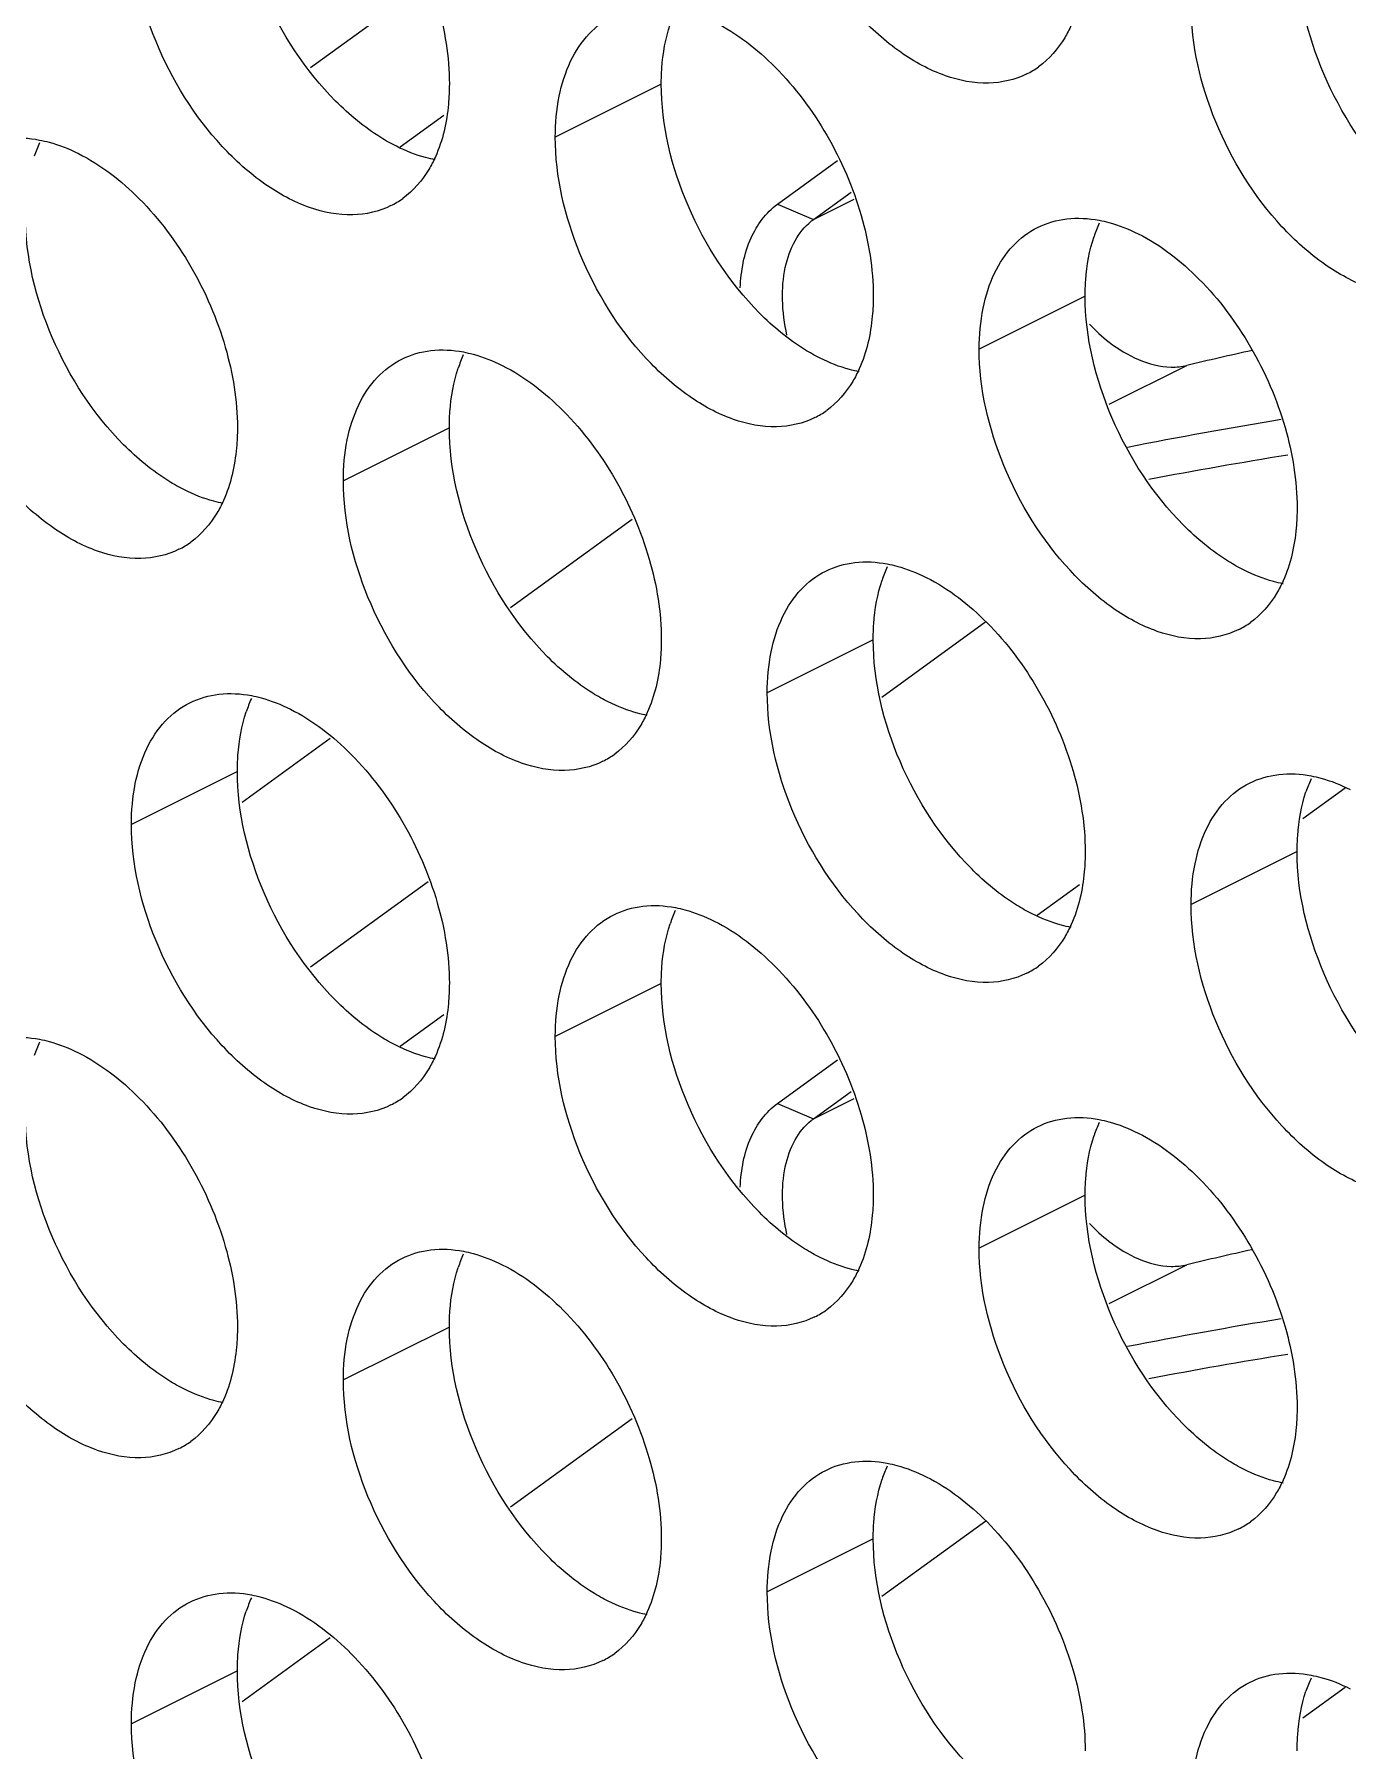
# Model space of a CAD drawing. Header units: millimetres. Extents: x 0 to 2524, y 0 to 1785.
# Drawn here: x 1841.97 to 1848.98, y 890.94 to 900.1 of the extents above; entities that cross this region are included whole.
import ezdxf

# ---------------------------------------------------------------- set-up
doc = ezdxf.new("R2010")
doc.units = ezdxf.units.MM
doc.header["$LTSCALE"] = 0.1
doc.layers.add('标注', color=251, linetype='Continuous', lineweight=9)

msp = doc.modelspace()

# ---------------------------------------------------------------- linework, layer by layer
at = {"layer": '标注'}
for p, q in [((1844.0736, 900.3739), (1843.4446, 899.918)), ((1845.3176, 899.8319), (1844.7519, 899.5491)), ((1844.1564, 899.6634), (1843.9235, 899.4946)), ((1845.9371, 899.1904), (1846.2588, 899.4235)), ((1845.9371, 899.1904), (1846.1303, 899.1089)), ((1846.1303, 899.1089), (1846.3312, 899.2546)), ((1846.1303, 899.1089), (1846.3471, 899.2174)), ((1847.5803, 898.7005), (1847.0146, 898.4177)), ((1847.7082, 898.1228), (1848.1229, 898.3301)), ((1844.1862, 897.9976), (1843.6205, 897.7148)), ((1845.1625, 897.5073), (1844.5124, 897.0361)), ((1847.0508, 896.9611), (1846.4952, 896.5584)), ((1846.4489, 896.8662), (1845.8832, 896.5834)), ((1843.5493, 896.3381), (1843.0797, 895.9977)), ((1843.0548, 896.1633), (1842.4891, 895.8804)), ((1848.9686, 896.0736), (1848.7426, 895.9098)), ((1848.7117, 895.7349), (1848.146, 895.452)), ((1844.0736, 895.5739), (1843.4446, 895.118)), ((1847.3245, 895.3958), (1847.5492, 895.5587)), ((1845.3176, 895.0319), (1844.7519, 894.7491)), ((1844.1564, 894.8634), (1843.9235, 894.6946)), ((1845.9371, 894.3904), (1846.2588, 894.6235)), ((1846.1303, 894.3089), (1846.3312, 894.4546)), ((1846.1303, 894.3089), (1846.3471, 894.4174)), ((1845.9371, 894.3904), (1846.1303, 894.3089)), ((1847.5803, 893.9005), (1847.0146, 893.6177)), ((1847.7082, 893.3228), (1848.1229, 893.5301)), ((1844.1862, 893.1976), (1843.6205, 892.9148)), ((1845.1625, 892.7073), (1844.5124, 892.2361)), ((1847.0508, 892.1611), (1846.4952, 891.7584)), ((1846.4489, 892.0662), (1845.8832, 891.7834)), ((1843.5493, 891.5381), (1843.0797, 891.1977)), ((1843.0548, 891.3633), (1842.4891, 891.0804)), ((1848.9686, 891.2736), (1848.7426, 891.1098))]:
    msp.add_line(p, q, dxfattribs=at)
for centre, radius, start, end in [((1847.066, 900.2914), 0.4532, 296.52559, 305.90341), ((1842.668, 899.2179), 0.734, 155.87957, 161.78032), ((1843.6719, 899.5885), 0.4532, 296.52559, 305.90341), ((1846.3124, 898.8578), 0.3102, 125.93748, 128.83937), ((1848.3248, 898.7895), 0.734, 155.87957, 161.78032), ((1844.9307, 898.0865), 0.734, 155.87957, 161.78032), ((1854.2073, 872.6263), 26.4141, 102.54245, 103.31741), ((1845.9346, 898.4571), 0.4532, 296.52559, 305.90341), ((1853.029, 871.3769), 27.0254, 99.37347, 101.14171), ((1852.9718, 871.1649), 27.0323, 99.17529, 100.76862), ((1842.5405, 897.7542), 0.4532, 296.52559, 305.90341), ((1847.1934, 896.9552), 0.734, 155.87957, 161.78032), ((1848.1974, 897.3257), 0.4532, 296.52559, 305.90341), ((1843.7993, 896.2522), 0.734, 155.87957, 161.78032), ((1844.8032, 896.6228), 0.4532, 296.52559, 305.90341), ((1849.4562, 895.8238), 0.734, 155.87957, 161.78032), ((1846.0621, 895.1208), 0.734, 155.87957, 161.78032), ((1847.066, 895.4914), 0.4532, 296.52559, 305.90341), ((1842.668, 894.4179), 0.734, 155.87957, 161.78032), ((1843.6719, 894.7885), 0.4532, 296.52559, 305.90341), ((1846.3124, 894.0578), 0.3102, 125.93748, 128.83937), ((1848.3248, 893.9895), 0.734, 155.87957, 161.78032), ((1844.9307, 893.2865), 0.734, 155.87957, 161.78032), ((1854.2073, 867.8263), 26.4141, 102.54245, 103.31741), ((1845.9346, 893.6571), 0.4532, 296.52559, 305.90341), ((1853.029, 866.5769), 27.0254, 99.37347, 101.14171), ((1852.9718, 866.3649), 27.0323, 99.17529, 100.76862), ((1842.5405, 892.9542), 0.4532, 296.52559, 305.90341), ((1847.1934, 892.1552), 0.734, 155.87957, 161.78032), ((1848.1974, 892.5257), 0.4532, 296.52559, 305.90341), ((1843.7993, 891.4522), 0.734, 155.87957, 161.78032), ((1844.8032, 891.8228), 0.4532, 296.52559, 305.90341), ((1849.4562, 891.0238), 0.734, 155.87957, 161.78032)]:
    msp.add_arc(centre, radius, start, end, dxfattribs=at)
for points, knots in [([(1847.2684, 899.8859), (1847.2058, 899.8547), (1847.0559, 899.8207), (1846.8181, 899.8685), (1846.5797, 899.9991), (1846.2719, 900.2766), (1845.9859, 900.7393), (1845.8832, 901.1717), (1845.8832, 901.3834)], [0, 0, 0, 0, 0.090718, 0.191742, 0.308104, 0.439279, 0.725532, 1, 1, 1, 1]), ([(1843.3377, 901.2954), (1843.4583, 901.2351), (1843.6888, 901.0547), (1843.955, 900.6967), (1844.1362, 900.2779), (1844.1862, 899.9769), (1844.1862, 899.8319)], [0, 0, 0, 0, 0.229676, 0.488215, 0.753207, 1, 1, 1, 1]), ([(1843.5786, 899.7413), (1843.4171, 899.904), (1843.1661, 900.2912), (1843.0548, 900.7418), (1843.0548, 900.9633)], [0, 0, 0, 0, 0.508684, 1, 1, 1, 1]), ([(1843.8743, 899.1829), (1843.8117, 899.1517), (1843.6618, 899.1177), (1843.424, 899.1655), (1843.1855, 899.2961), (1842.8778, 899.5737), (1842.5917, 900.0364), (1842.4891, 900.4688), (1842.4891, 900.6804)], [0, 0, 0, 0, 0.090718, 0.191742, 0.308104, 0.439279, 0.725532, 1, 1, 1, 1]), ([(1849.2355, 899.3128), (1849.0739, 899.4756), (1848.8229, 899.8628), (1848.7117, 900.3134), (1848.7117, 900.5349)], [0, 0, 0, 0, 0.508684, 1, 1, 1, 1]), ([(1844.7519, 899.5491), (1844.7519, 899.6219), (1844.7639, 899.7609), (1844.8229, 899.951), (1844.9223, 900.1032), (1845.0149, 900.1737), (1845.0638, 900.1981)], [0, 0, 0, 0, 0.289235, 0.54966, 0.782932, 1, 1, 1, 1]), ([(1849.5311, 898.7545), (1849.4685, 898.7233), (1849.3186, 898.6893), (1849.0808, 898.7371), (1848.8424, 898.8677), (1848.5346, 899.1453), (1848.2486, 899.608), (1848.146, 900.0404), (1848.146, 900.252)], [0, 0, 0, 0, 0.090718, 0.191742, 0.308104, 0.439279, 0.725532, 1, 1, 1, 1]), ([(1845.3176, 899.8319), (1845.3176, 899.8603), (1845.3213, 899.9678), (1845.3401, 900.0752), (1845.3649, 900.1503)], [0, 0, 0, 0, 0.264225, 1, 1, 1, 1]), ([(1845.6004, 900.164), (1845.7211, 900.1037), (1845.9516, 899.9234), (1846.2178, 899.5653), (1846.3989, 899.1466), (1846.4489, 898.8455), (1846.4489, 898.7005)], [0, 0, 0, 0, 0.229676, 0.488215, 0.753207, 1, 1, 1, 1]), ([(1847.5057, 900.146), (1847.4954, 900.1231), (1847.4521, 900.0391), (1847.388, 899.965), (1847.3318, 899.9243)], [0, 0, 0, 0, 0.265525, 1, 1, 1, 1]), ([(1844.1862, 899.8319), (1844.1862, 899.7963), (1844.1805, 899.664), (1844.1513, 899.5314), (1844.1116, 899.443)], [0, 0, 0, 0, 0.268874, 1, 1, 1, 1]), ([(1845.8414, 898.6099), (1845.6798, 898.7727), (1845.4288, 899.1598), (1845.3176, 899.6104), (1845.3176, 899.8319)], [0, 0, 0, 0, 0.508684, 1, 1, 1, 1]), ([(1843.9033, 899.4998), (1843.8749, 899.514), (1843.757, 899.5805), (1843.6515, 899.6678), (1843.5786, 899.7413)], [0, 0, 0, 0, 0.235002, 1, 1, 1, 1]), ([(1841.6697, 899.4951), (1841.718, 899.5192), (1841.8281, 899.551), (1841.9417, 899.5442), (1841.9986, 899.5333)], [0, 0, 0, 0, 0.482538, 1, 1, 1, 1]), ([(1841.9986, 899.5333), (1842.0158, 899.53), (1842.0874, 899.5134), (1842.1563, 899.4861), (1842.2063, 899.4611)], [0, 0, 0, 0, 0.238696, 1, 1, 1, 1]), ([(1846.137, 898.0516), (1846.0744, 898.0203), (1845.9245, 897.9864), (1845.6867, 898.0341), (1845.4483, 898.1648), (1845.1405, 898.4423), (1844.8545, 898.905), (1844.7519, 899.3374), (1844.7519, 899.5491)], [0, 0, 0, 0, 0.090718, 0.191742, 0.308104, 0.439279, 0.725532, 1, 1, 1, 1]), ([(1842.2063, 899.4611), (1842.3269, 899.4008), (1842.5575, 899.2204), (1842.8237, 898.8624), (1843.0048, 898.4436), (1843.0548, 898.1425), (1843.0548, 897.9976)], [0, 0, 0, 0, 0.229676, 0.488215, 0.753207, 1, 1, 1, 1]), ([(1844.111, 899.4276), (1844.0938, 899.4309), (1844.0223, 899.4475), (1843.9533, 899.4748), (1843.9033, 899.4998)], [0, 0, 0, 0, 0.238696, 1, 1, 1, 1]), ([(1844.1116, 899.443), (1844.1013, 899.4202), (1844.058, 899.3362), (1843.9939, 899.262), (1843.9377, 899.2213)], [0, 0, 0, 0, 0.265525, 1, 1, 1, 1]), ([(1845.7392, 898.7444), (1845.7431, 898.8351), (1845.7725, 899.0032), (1845.8756, 899.1457), (1845.9371, 899.1904)], [0, 0, 0, 0, 0.544183, 1, 1, 1, 1]), ([(1842.4473, 897.9069), (1842.2857, 898.0697), (1842.0347, 898.4569), (1841.9235, 898.9075), (1841.9235, 899.129)], [0, 0, 0, 0, 0.508684, 1, 1, 1, 1]), ([(1845.9883, 898.4913), (1845.9748, 898.5536), (1845.9588, 898.6747), (1845.9714, 898.8477), (1846.0215, 898.9945), (1846.0828, 899.0713), (1846.1178, 899.0994)], [0, 0, 0, 0, 0.294105, 0.559635, 0.793126, 1, 1, 1, 1]), ([(1847.3265, 899.0667), (1847.3748, 899.0908), (1847.4849, 899.1225), (1847.5986, 899.1157), (1847.6555, 899.1049)], [0, 0, 0, 0, 0.482538, 1, 1, 1, 1]), ([(1847.6555, 899.1049), (1847.6727, 899.1016), (1847.7442, 899.0849), (1847.8131, 899.0577), (1847.8631, 899.0327)], [0, 0, 0, 0, 0.238696, 1, 1, 1, 1]), ([(1847.0146, 898.4177), (1847.0146, 898.4906), (1847.0266, 898.6295), (1847.0857, 898.8197), (1847.185, 898.9719), (1847.2776, 899.0423), (1847.3265, 899.0667)], [0, 0, 0, 0, 0.289235, 0.54966, 0.782932, 1, 1, 1, 1]), ([(1847.5803, 898.7005), (1847.5803, 898.729), (1847.584, 898.8364), (1847.6028, 898.9438), (1847.6276, 899.019)], [0, 0, 0, 0, 0.264225, 1, 1, 1, 1]), ([(1847.8631, 899.0327), (1847.9838, 898.9724), (1848.2143, 898.792), (1848.4805, 898.4339), (1848.6617, 898.0152), (1848.7117, 897.7141), (1848.7117, 897.5692)], [0, 0, 0, 0, 0.229676, 0.488215, 0.753207, 1, 1, 1, 1]), ([(1842.7429, 897.3486), (1842.6803, 897.3174), (1842.5304, 897.2834), (1842.2926, 897.3312), (1842.0542, 897.4618), (1841.7464, 897.7394), (1841.4604, 898.2021), (1841.3578, 898.6345), (1841.3578, 898.8461)], [0, 0, 0, 0, 0.090718, 0.191742, 0.308104, 0.439279, 0.725532, 1, 1, 1, 1]), ([(1846.4489, 898.7005), (1846.4489, 898.6649), (1846.4432, 898.5327), (1846.414, 898.4), (1846.3743, 898.3117)], [0, 0, 0, 0, 0.268874, 1, 1, 1, 1]), ([(1848.1041, 897.4785), (1847.9425, 897.6413), (1847.6915, 898.0285), (1847.5803, 898.479), (1847.5803, 898.7005)], [0, 0, 0, 0, 0.508684, 1, 1, 1, 1]), ([(1846.1661, 898.3684), (1846.1377, 898.3826), (1846.0197, 898.4491), (1845.9143, 898.5365), (1845.8414, 898.6099)], [0, 0, 0, 0, 0.235002, 1, 1, 1, 1]), ([(1847.6026, 898.5503), (1847.6357, 898.5159), (1847.7574, 898.4044), (1847.9204, 898.3233), (1848.039, 898.3213)], [0, 0, 0, 0, 0.286757, 1, 1, 1, 1]), ([(1843.6205, 897.7148), (1843.6205, 897.7876), (1843.6325, 897.9265), (1843.6915, 898.1167), (1843.7909, 898.2689), (1843.8835, 898.3393), (1843.9324, 898.3637)], [0, 0, 0, 0, 0.289235, 0.54966, 0.782932, 1, 1, 1, 1]), ([(1843.9324, 898.3637), (1843.9807, 898.3878), (1844.0908, 898.4196), (1844.2045, 898.4128), (1844.2613, 898.4019)], [0, 0, 0, 0, 0.482538, 1, 1, 1, 1]), ([(1844.2613, 898.4019), (1844.2786, 898.3986), (1844.3501, 898.382), (1844.419, 898.3547), (1844.469, 898.3297)], [0, 0, 0, 0, 0.238696, 1, 1, 1, 1]), ([(1846.3738, 898.2962), (1846.3566, 898.2995), (1846.285, 898.3162), (1846.2161, 898.3434), (1846.1661, 898.3684)], [0, 0, 0, 0, 0.238696, 1, 1, 1, 1]), ([(1848.3998, 896.9202), (1848.3372, 896.889), (1848.1872, 896.855), (1847.9495, 896.9028), (1847.711, 897.0334), (1847.4032, 897.311), (1847.1172, 897.7736), (1847.0146, 898.2061), (1847.0146, 898.4177)], [0, 0, 0, 0, 0.090718, 0.191742, 0.308104, 0.439279, 0.725532, 1, 1, 1, 1]), ([(1844.1862, 897.9976), (1844.1862, 898.026), (1844.1899, 898.1335), (1844.2087, 898.2409), (1844.2335, 898.316)], [0, 0, 0, 0, 0.264225, 1, 1, 1, 1]), ([(1844.469, 898.3297), (1844.5897, 898.2694), (1844.8202, 898.0891), (1845.0864, 897.731), (1845.2675, 897.3123), (1845.3176, 897.0112), (1845.3176, 896.8662)], [0, 0, 0, 0, 0.229676, 0.488215, 0.753207, 1, 1, 1, 1]), ([(1846.3743, 898.3117), (1846.364, 898.2888), (1846.3208, 898.2048), (1846.2566, 898.1307), (1846.2004, 898.09)], [0, 0, 0, 0, 0.265525, 1, 1, 1, 1]), ([(1843.0548, 897.9976), (1843.0548, 897.962), (1843.0491, 897.8297), (1843.0199, 897.6971), (1842.9802, 897.6087)], [0, 0, 0, 0, 0.268874, 1, 1, 1, 1]), ([(1844.71, 896.7756), (1844.5484, 896.9383), (1844.2974, 897.3255), (1844.1862, 897.7761), (1844.1862, 897.9976)], [0, 0, 0, 0, 0.508684, 1, 1, 1, 1]), ([(1842.772, 897.6655), (1842.7436, 897.6797), (1842.6256, 897.7462), (1842.5201, 897.8335), (1842.4473, 897.9069)], [0, 0, 0, 0, 0.235002, 1, 1, 1, 1]), ([(1845.0057, 896.2172), (1844.9431, 896.186), (1844.7931, 896.152), (1844.5553, 896.1998), (1844.3169, 896.3304), (1844.0091, 896.608), (1843.7231, 897.0707), (1843.6205, 897.5031), (1843.6205, 897.7148)], [0, 0, 0, 0, 0.090718, 0.191742, 0.308104, 0.439279, 0.725532, 1, 1, 1, 1]), ([(1842.9797, 897.5933), (1842.9625, 897.5966), (1842.8909, 897.6132), (1842.822, 897.6405), (1842.772, 897.6655)], [0, 0, 0, 0, 0.238696, 1, 1, 1, 1]), ([(1842.9802, 897.6087), (1842.9699, 897.5858), (1842.9266, 897.5019), (1842.8625, 897.4277), (1842.8063, 897.387)], [0, 0, 0, 0, 0.265525, 1, 1, 1, 1]), ([(1848.7117, 897.5692), (1848.7117, 897.5336), (1848.706, 897.4013), (1848.6768, 897.2687), (1848.6371, 897.1803)], [0, 0, 0, 0, 0.268874, 1, 1, 1, 1]), ([(1848.4288, 897.2371), (1848.4004, 897.2513), (1848.2825, 897.3178), (1848.177, 897.4051), (1848.1041, 897.4785)], [0, 0, 0, 0, 0.235002, 1, 1, 1, 1]), ([(1846.1952, 897.2324), (1846.2435, 897.2565), (1846.3535, 897.2882), (1846.4672, 897.2814), (1846.5241, 897.2705)], [0, 0, 0, 0, 0.482538, 1, 1, 1, 1]), ([(1846.5241, 897.2705), (1846.5413, 897.2672), (1846.6129, 897.2506), (1846.6818, 897.2234), (1846.7318, 897.1984)], [0, 0, 0, 0, 0.238696, 1, 1, 1, 1]), ([(1845.8832, 896.5834), (1845.8832, 896.6562), (1845.8953, 896.7952), (1845.9543, 896.9854), (1846.0537, 897.1376), (1846.1462, 897.208), (1846.1952, 897.2324)], [0, 0, 0, 0, 0.289235, 0.54966, 0.782932, 1, 1, 1, 1]), ([(1846.4489, 896.8662), (1846.4489, 896.8947), (1846.4526, 897.0021), (1846.4714, 897.1095), (1846.4963, 897.1846)], [0, 0, 0, 0, 0.264225, 1, 1, 1, 1]), ([(1846.7318, 897.1984), (1846.8524, 897.138), (1847.083, 896.9577), (1847.3492, 896.5996), (1847.5303, 896.1809), (1847.5803, 895.8798), (1847.5803, 895.7349)], [0, 0, 0, 0, 0.229676, 0.488215, 0.753207, 1, 1, 1, 1]), ([(1848.6365, 897.1649), (1848.6193, 897.1682), (1848.5477, 897.1848), (1848.4788, 897.2121), (1848.4288, 897.2371)], [0, 0, 0, 0, 0.238696, 1, 1, 1, 1]), ([(1848.6371, 897.1803), (1848.6268, 897.1574), (1848.5835, 897.0734), (1848.5194, 896.9993), (1848.4631, 896.9586)], [0, 0, 0, 0, 0.265525, 1, 1, 1, 1]), ([(1845.3176, 896.8662), (1845.3176, 896.8306), (1845.3119, 896.6984), (1845.2826, 896.5657), (1845.2429, 896.4774)], [0, 0, 0, 0, 0.268874, 1, 1, 1, 1]), ([(1846.9727, 895.6442), (1846.8112, 895.807), (1846.5602, 896.1941), (1846.4489, 896.6447), (1846.4489, 896.8662)], [0, 0, 0, 0, 0.508684, 1, 1, 1, 1]), ([(1845.0347, 896.5341), (1845.0063, 896.5483), (1844.8884, 896.6148), (1844.7829, 896.7022), (1844.71, 896.7756)], [0, 0, 0, 0, 0.235002, 1, 1, 1, 1]), ([(1842.4891, 895.8804), (1842.4891, 895.9533), (1842.5011, 896.0922), (1842.5602, 896.2824), (1842.6595, 896.4346), (1842.7521, 896.505), (1842.801, 896.5294)], [0, 0, 0, 0, 0.289235, 0.54966, 0.782932, 1, 1, 1, 1]), ([(1842.801, 896.5294), (1842.8494, 896.5535), (1842.9594, 896.5853), (1843.0731, 896.5785), (1843.13, 896.5676)], [0, 0, 0, 0, 0.482538, 1, 1, 1, 1]), ([(1843.13, 896.5676), (1843.1472, 896.5643), (1843.2188, 896.5477), (1843.2877, 896.5204), (1843.3377, 896.4954)], [0, 0, 0, 0, 0.238696, 1, 1, 1, 1]), ([(1845.2424, 896.4619), (1845.2252, 896.4652), (1845.1536, 896.4818), (1845.0847, 896.5091), (1845.0347, 896.5341)], [0, 0, 0, 0, 0.238696, 1, 1, 1, 1]), ([(1847.2684, 895.0859), (1847.2058, 895.0547), (1847.0559, 895.0207), (1846.8181, 895.0685), (1846.5797, 895.1991), (1846.2719, 895.4766), (1845.9859, 895.9393), (1845.8832, 896.3717), (1845.8832, 896.5834)], [0, 0, 0, 0, 0.090718, 0.191742, 0.308104, 0.439279, 0.725532, 1, 1, 1, 1]), ([(1843.0548, 896.1633), (1843.0548, 896.1917), (1843.0585, 896.2992), (1843.0773, 896.4066), (1843.1022, 896.4817)], [0, 0, 0, 0, 0.264225, 1, 1, 1, 1]), ([(1843.3377, 896.4954), (1843.4583, 896.4351), (1843.6888, 896.2547), (1843.955, 895.8967), (1844.1362, 895.4779), (1844.1862, 895.1769), (1844.1862, 895.0319)], [0, 0, 0, 0, 0.229676, 0.488215, 0.753207, 1, 1, 1, 1]), ([(1845.2429, 896.4774), (1845.2327, 896.4545), (1845.1894, 896.3705), (1845.1253, 896.2964), (1845.069, 896.2557)], [0, 0, 0, 0, 0.265525, 1, 1, 1, 1]), ([(1843.5786, 894.9413), (1843.4171, 895.104), (1843.1661, 895.4912), (1843.0548, 895.9418), (1843.0548, 896.1633)], [0, 0, 0, 0, 0.508684, 1, 1, 1, 1]), ([(1848.4579, 896.101), (1848.5062, 896.1251), (1848.6163, 896.1569), (1848.73, 896.15), (1848.7868, 896.1392)], [0, 0, 0, 0, 0.482538, 1, 1, 1, 1]), ([(1848.146, 895.452), (1848.146, 895.5249), (1848.158, 895.6638), (1848.217, 895.854), (1848.3164, 896.0062), (1848.409, 896.0766), (1848.4579, 896.101)], [0, 0, 0, 0, 0.289235, 0.54966, 0.782932, 1, 1, 1, 1]), ([(1848.7117, 895.7349), (1848.7117, 895.7633), (1848.7154, 895.8707), (1848.7342, 895.9781), (1848.759, 896.0533)], [0, 0, 0, 0, 0.264225, 1, 1, 1, 1]), ([(1848.7868, 896.1392), (1848.804, 896.1359), (1848.8756, 896.1193), (1848.9445, 896.092), (1848.9945, 896.067)], [0, 0, 0, 0, 0.238696, 1, 1, 1, 1]), ([(1843.8743, 894.3829), (1843.8117, 894.3517), (1843.6618, 894.3177), (1843.424, 894.3655), (1843.1855, 894.4961), (1842.8778, 894.7737), (1842.5917, 895.2364), (1842.4891, 895.6688), (1842.4891, 895.8804)], [0, 0, 0, 0, 0.090718, 0.191742, 0.308104, 0.439279, 0.725532, 1, 1, 1, 1]), ([(1847.5803, 895.7349), (1847.5803, 895.6992), (1847.5746, 895.567), (1847.5454, 895.4344), (1847.5057, 895.346)], [0, 0, 0, 0, 0.268874, 1, 1, 1, 1]), ([(1849.2355, 894.5128), (1849.0739, 894.6756), (1848.8229, 895.0628), (1848.7117, 895.5134), (1848.7117, 895.7349)], [0, 0, 0, 0, 0.508684, 1, 1, 1, 1]), ([(1847.2975, 895.4027), (1847.269, 895.417), (1847.1511, 895.4835), (1847.0456, 895.5708), (1846.9727, 895.6442)], [0, 0, 0, 0, 0.235002, 1, 1, 1, 1]), ([(1845.0638, 895.3981), (1845.1121, 895.4222), (1845.2222, 895.4539), (1845.3358, 895.4471), (1845.3927, 895.4362)], [0, 0, 0, 0, 0.482538, 1, 1, 1, 1]), ([(1845.3927, 895.4362), (1845.4099, 895.4329), (1845.4815, 895.4163), (1845.5504, 895.389), (1845.6004, 895.364)], [0, 0, 0, 0, 0.238696, 1, 1, 1, 1]), ([(1849.5311, 893.9545), (1849.4685, 893.9233), (1849.3186, 893.8893), (1849.0808, 893.9371), (1848.8424, 894.0677), (1848.5346, 894.3453), (1848.2486, 894.808), (1848.146, 895.2404), (1848.146, 895.452)], [0, 0, 0, 0, 0.090718, 0.191742, 0.308104, 0.439279, 0.725532, 1, 1, 1, 1]), ([(1844.7519, 894.7491), (1844.7519, 894.8219), (1844.7639, 894.9609), (1844.8229, 895.151), (1844.9223, 895.3032), (1845.0149, 895.3737), (1845.0638, 895.3981)], [0, 0, 0, 0, 0.289235, 0.54966, 0.782932, 1, 1, 1, 1]), ([(1845.3176, 895.0319), (1845.3176, 895.0603), (1845.3213, 895.1678), (1845.3401, 895.2752), (1845.3649, 895.3503)], [0, 0, 0, 0, 0.264225, 1, 1, 1, 1]), ([(1845.6004, 895.364), (1845.7211, 895.3037), (1845.9516, 895.1234), (1846.2178, 894.7653), (1846.3989, 894.3466), (1846.4489, 894.0455), (1846.4489, 893.9005)], [0, 0, 0, 0, 0.229676, 0.488215, 0.753207, 1, 1, 1, 1]), ([(1847.5052, 895.3306), (1847.4879, 895.3339), (1847.4164, 895.3505), (1847.3475, 895.3777), (1847.2975, 895.4027)], [0, 0, 0, 0, 0.238696, 1, 1, 1, 1]), ([(1847.5057, 895.346), (1847.4954, 895.3231), (1847.4521, 895.2391), (1847.388, 895.165), (1847.3318, 895.1243)], [0, 0, 0, 0, 0.265525, 1, 1, 1, 1]), ([(1844.1862, 895.0319), (1844.1862, 894.9963), (1844.1805, 894.864), (1844.1513, 894.7314), (1844.1116, 894.643)], [0, 0, 0, 0, 0.268874, 1, 1, 1, 1]), ([(1845.8414, 893.8099), (1845.6798, 893.9727), (1845.4288, 894.3598), (1845.3176, 894.8104), (1845.3176, 895.0319)], [0, 0, 0, 0, 0.508684, 1, 1, 1, 1]), ([(1843.9033, 894.6998), (1843.8749, 894.714), (1843.757, 894.7805), (1843.6515, 894.8678), (1843.5786, 894.9413)], [0, 0, 0, 0, 0.235002, 1, 1, 1, 1]), ([(1841.6697, 894.6951), (1841.718, 894.7192), (1841.8281, 894.751), (1841.9417, 894.7442), (1841.9986, 894.7333)], [0, 0, 0, 0, 0.482538, 1, 1, 1, 1]), ([(1841.9986, 894.7333), (1842.0158, 894.73), (1842.0874, 894.7134), (1842.1563, 894.6861), (1842.2063, 894.6611)], [0, 0, 0, 0, 0.238696, 1, 1, 1, 1]), ([(1844.111, 894.6276), (1844.0938, 894.6309), (1844.0223, 894.6475), (1843.9533, 894.6748), (1843.9033, 894.6998)], [0, 0, 0, 0, 0.238696, 1, 1, 1, 1]), ([(1846.137, 893.2516), (1846.0744, 893.2203), (1845.9245, 893.1864), (1845.6867, 893.2341), (1845.4483, 893.3648), (1845.1405, 893.6423), (1844.8545, 894.105), (1844.7519, 894.5374), (1844.7519, 894.7491)], [0, 0, 0, 0, 0.090718, 0.191742, 0.308104, 0.439279, 0.725532, 1, 1, 1, 1]), ([(1842.2063, 894.6611), (1842.3269, 894.6008), (1842.5575, 894.4204), (1842.8237, 894.0624), (1843.0048, 893.6436), (1843.0548, 893.3425), (1843.0548, 893.1976)], [0, 0, 0, 0, 0.229676, 0.488215, 0.753207, 1, 1, 1, 1]), ([(1844.1116, 894.643), (1844.1013, 894.6202), (1844.058, 894.5362), (1843.9939, 894.462), (1843.9377, 894.4213)], [0, 0, 0, 0, 0.265525, 1, 1, 1, 1]), ([(1842.4473, 893.1069), (1842.2857, 893.2697), (1842.0347, 893.6569), (1841.9235, 894.1075), (1841.9235, 894.329)], [0, 0, 0, 0, 0.508684, 1, 1, 1, 1]), ([(1845.7392, 893.9444), (1845.7431, 894.0351), (1845.7725, 894.2032), (1845.8756, 894.3457), (1845.9371, 894.3904)], [0, 0, 0, 0, 0.544183, 1, 1, 1, 1]), ([(1847.3265, 894.2667), (1847.3748, 894.2908), (1847.4849, 894.3225), (1847.5986, 894.3157), (1847.6555, 894.3049)], [0, 0, 0, 0, 0.482538, 1, 1, 1, 1]), ([(1845.9883, 893.6913), (1845.9748, 893.7536), (1845.9588, 893.8747), (1845.9714, 894.0477), (1846.0215, 894.1945), (1846.0828, 894.2713), (1846.1178, 894.2994)], [0, 0, 0, 0, 0.294105, 0.559635, 0.793126, 1, 1, 1, 1]), ([(1847.0146, 893.6177), (1847.0146, 893.6906), (1847.0266, 893.8295), (1847.0857, 894.0197), (1847.185, 894.1719), (1847.2776, 894.2423), (1847.3265, 894.2667)], [0, 0, 0, 0, 0.289235, 0.54966, 0.782932, 1, 1, 1, 1]), ([(1847.5803, 893.9005), (1847.5803, 893.929), (1847.584, 894.0364), (1847.6028, 894.1438), (1847.6276, 894.219)], [0, 0, 0, 0, 0.264225, 1, 1, 1, 1]), ([(1847.6555, 894.3049), (1847.6727, 894.3016), (1847.7442, 894.2849), (1847.8131, 894.2577), (1847.8631, 894.2327)], [0, 0, 0, 0, 0.238696, 1, 1, 1, 1]), ([(1847.8631, 894.2327), (1847.9838, 894.1724), (1848.2143, 893.992), (1848.4805, 893.6339), (1848.6617, 893.2152), (1848.7117, 892.9141), (1848.7117, 892.7692)], [0, 0, 0, 0, 0.229676, 0.488215, 0.753207, 1, 1, 1, 1]), ([(1842.7429, 892.5486), (1842.6803, 892.5174), (1842.5304, 892.4834), (1842.2926, 892.5312), (1842.0542, 892.6618), (1841.7464, 892.9394), (1841.4604, 893.4021), (1841.3578, 893.8345), (1841.3578, 894.0461)], [0, 0, 0, 0, 0.090718, 0.191742, 0.308104, 0.439279, 0.725532, 1, 1, 1, 1]), ([(1846.4489, 893.9005), (1846.4489, 893.8649), (1846.4432, 893.7327), (1846.414, 893.6), (1846.3743, 893.5117)], [0, 0, 0, 0, 0.268874, 1, 1, 1, 1]), ([(1848.1041, 892.6785), (1847.9425, 892.8413), (1847.6915, 893.2285), (1847.5803, 893.679), (1847.5803, 893.9005)], [0, 0, 0, 0, 0.508684, 1, 1, 1, 1]), ([(1846.1661, 893.5684), (1846.1377, 893.5826), (1846.0197, 893.6491), (1845.9143, 893.7365), (1845.8414, 893.8099)], [0, 0, 0, 0, 0.235002, 1, 1, 1, 1]), ([(1847.6026, 893.7503), (1847.6357, 893.7159), (1847.7574, 893.6044), (1847.9204, 893.5233), (1848.039, 893.5213)], [0, 0, 0, 0, 0.286757, 1, 1, 1, 1]), ([(1843.9324, 893.5637), (1843.9807, 893.5878), (1844.0908, 893.6196), (1844.2045, 893.6128), (1844.2613, 893.6019)], [0, 0, 0, 0, 0.482538, 1, 1, 1, 1]), ([(1844.2613, 893.6019), (1844.2786, 893.5986), (1844.3501, 893.582), (1844.419, 893.5547), (1844.469, 893.5297)], [0, 0, 0, 0, 0.238696, 1, 1, 1, 1]), ([(1848.3998, 892.1202), (1848.3372, 892.089), (1848.1872, 892.055), (1847.9495, 892.1028), (1847.711, 892.2334), (1847.4032, 892.511), (1847.1172, 892.9736), (1847.0146, 893.4061), (1847.0146, 893.6177)], [0, 0, 0, 0, 0.090718, 0.191742, 0.308104, 0.439279, 0.725532, 1, 1, 1, 1]), ([(1843.6205, 892.9148), (1843.6205, 892.9876), (1843.6325, 893.1265), (1843.6915, 893.3167), (1843.7909, 893.4689), (1843.8835, 893.5393), (1843.9324, 893.5637)], [0, 0, 0, 0, 0.289235, 0.54966, 0.782932, 1, 1, 1, 1]), ([(1844.1862, 893.1976), (1844.1862, 893.226), (1844.1899, 893.3335), (1844.2087, 893.4409), (1844.2335, 893.516)], [0, 0, 0, 0, 0.264225, 1, 1, 1, 1]), ([(1844.469, 893.5297), (1844.5897, 893.4694), (1844.8202, 893.2891), (1845.0864, 892.931), (1845.2675, 892.5123), (1845.3176, 892.2112), (1845.3176, 892.0662)], [0, 0, 0, 0, 0.229676, 0.488215, 0.753207, 1, 1, 1, 1]), ([(1846.3738, 893.4962), (1846.3566, 893.4995), (1846.285, 893.5162), (1846.2161, 893.5434), (1846.1661, 893.5684)], [0, 0, 0, 0, 0.238696, 1, 1, 1, 1]), ([(1846.3743, 893.5117), (1846.364, 893.4888), (1846.3208, 893.4048), (1846.2566, 893.3307), (1846.2004, 893.29)], [0, 0, 0, 0, 0.265525, 1, 1, 1, 1]), ([(1843.0548, 893.1976), (1843.0548, 893.162), (1843.0491, 893.0297), (1843.0199, 892.8971), (1842.9802, 892.8087)], [0, 0, 0, 0, 0.268874, 1, 1, 1, 1]), ([(1844.71, 891.9756), (1844.5484, 892.1383), (1844.2974, 892.5255), (1844.1862, 892.9761), (1844.1862, 893.1976)], [0, 0, 0, 0, 0.508684, 1, 1, 1, 1]), ([(1842.772, 892.8655), (1842.7436, 892.8797), (1842.6256, 892.9462), (1842.5201, 893.0335), (1842.4473, 893.1069)], [0, 0, 0, 0, 0.235002, 1, 1, 1, 1]), ([(1842.9797, 892.7933), (1842.9625, 892.7966), (1842.8909, 892.8132), (1842.822, 892.8405), (1842.772, 892.8655)], [0, 0, 0, 0, 0.238696, 1, 1, 1, 1]), ([(1845.0057, 891.4172), (1844.9431, 891.386), (1844.7931, 891.352), (1844.5553, 891.3998), (1844.3169, 891.5304), (1844.0091, 891.808), (1843.7231, 892.2707), (1843.6205, 892.7031), (1843.6205, 892.9148)], [0, 0, 0, 0, 0.090718, 0.191742, 0.308104, 0.439279, 0.725532, 1, 1, 1, 1]), ([(1842.9802, 892.8087), (1842.9699, 892.7858), (1842.9266, 892.7019), (1842.8625, 892.6277), (1842.8063, 892.587)], [0, 0, 0, 0, 0.265525, 1, 1, 1, 1]), ([(1848.7117, 892.7692), (1848.7117, 892.7336), (1848.706, 892.6013), (1848.6768, 892.4687), (1848.6371, 892.3803)], [0, 0, 0, 0, 0.268874, 1, 1, 1, 1]), ([(1848.4288, 892.4371), (1848.4004, 892.4513), (1848.2825, 892.5178), (1848.177, 892.6051), (1848.1041, 892.6785)], [0, 0, 0, 0, 0.235002, 1, 1, 1, 1]), ([(1846.1952, 892.4324), (1846.2435, 892.4565), (1846.3535, 892.4882), (1846.4672, 892.4814), (1846.5241, 892.4705)], [0, 0, 0, 0, 0.482538, 1, 1, 1, 1]), ([(1845.8832, 891.7834), (1845.8832, 891.8562), (1845.8953, 891.9952), (1845.9543, 892.1854), (1846.0537, 892.3376), (1846.1462, 892.408), (1846.1952, 892.4324)], [0, 0, 0, 0, 0.289235, 0.54966, 0.782932, 1, 1, 1, 1]), ([(1846.5241, 892.4705), (1846.5413, 892.4672), (1846.6129, 892.4506), (1846.6818, 892.4234), (1846.7318, 892.3984)], [0, 0, 0, 0, 0.238696, 1, 1, 1, 1]), ([(1846.7318, 892.3984), (1846.8524, 892.338), (1847.083, 892.1577), (1847.3492, 891.7996), (1847.5303, 891.3809), (1847.5803, 891.0798), (1847.5803, 890.9349)], [0, 0, 0, 0, 0.229676, 0.488215, 0.753207, 1, 1, 1, 1]), ([(1848.6365, 892.3649), (1848.6193, 892.3682), (1848.5477, 892.3848), (1848.4788, 892.4121), (1848.4288, 892.4371)], [0, 0, 0, 0, 0.238696, 1, 1, 1, 1]), ([(1846.4489, 892.0662), (1846.4489, 892.0947), (1846.4526, 892.2021), (1846.4714, 892.3095), (1846.4963, 892.3846)], [0, 0, 0, 0, 0.264225, 1, 1, 1, 1]), ([(1848.6371, 892.3803), (1848.6268, 892.3574), (1848.5835, 892.2734), (1848.5194, 892.1993), (1848.4631, 892.1586)], [0, 0, 0, 0, 0.265525, 1, 1, 1, 1]), ([(1845.3176, 892.0662), (1845.3176, 892.0306), (1845.3119, 891.8984), (1845.2826, 891.7657), (1845.2429, 891.6774)], [0, 0, 0, 0, 0.268874, 1, 1, 1, 1]), ([(1846.9727, 890.8442), (1846.8112, 891.007), (1846.5602, 891.3941), (1846.4489, 891.8447), (1846.4489, 892.0662)], [0, 0, 0, 0, 0.508684, 1, 1, 1, 1]), ([(1845.0347, 891.7341), (1845.0063, 891.7483), (1844.8884, 891.8148), (1844.7829, 891.9022), (1844.71, 891.9756)], [0, 0, 0, 0, 0.235002, 1, 1, 1, 1]), ([(1842.801, 891.7294), (1842.8494, 891.7535), (1842.9594, 891.7853), (1843.0731, 891.7785), (1843.13, 891.7676)], [0, 0, 0, 0, 0.482538, 1, 1, 1, 1]), ([(1843.13, 891.7676), (1843.1472, 891.7643), (1843.2188, 891.7477), (1843.2877, 891.7204), (1843.3377, 891.6954)], [0, 0, 0, 0, 0.238696, 1, 1, 1, 1]), ([(1847.2684, 890.2859), (1847.2058, 890.2547), (1847.0559, 890.2207), (1846.8181, 890.2685), (1846.5797, 890.3991), (1846.2719, 890.6766), (1845.9859, 891.1393), (1845.8832, 891.5717), (1845.8832, 891.7834)], [0, 0, 0, 0, 0.090718, 0.191742, 0.308104, 0.439279, 0.725532, 1, 1, 1, 1]), ([(1842.4891, 891.0804), (1842.4891, 891.1533), (1842.5011, 891.2922), (1842.5602, 891.4824), (1842.6595, 891.6346), (1842.7521, 891.705), (1842.801, 891.7294)], [0, 0, 0, 0, 0.289235, 0.54966, 0.782932, 1, 1, 1, 1]), ([(1843.0548, 891.3633), (1843.0548, 891.3917), (1843.0585, 891.4992), (1843.0773, 891.6066), (1843.1022, 891.6817)], [0, 0, 0, 0, 0.264225, 1, 1, 1, 1]), ([(1843.3377, 891.6954), (1843.4583, 891.6351), (1843.6888, 891.4547), (1843.955, 891.0967), (1844.1362, 890.6779), (1844.1862, 890.3769), (1844.1862, 890.2319)], [0, 0, 0, 0, 0.229676, 0.488215, 0.753207, 1, 1, 1, 1]), ([(1845.2424, 891.6619), (1845.2252, 891.6652), (1845.1536, 891.6818), (1845.0847, 891.7091), (1845.0347, 891.7341)], [0, 0, 0, 0, 0.238696, 1, 1, 1, 1]), ([(1845.2429, 891.6774), (1845.2327, 891.6545), (1845.1894, 891.5705), (1845.1253, 891.4964), (1845.069, 891.4557)], [0, 0, 0, 0, 0.265525, 1, 1, 1, 1]), ([(1843.5786, 890.1413), (1843.4171, 890.304), (1843.1661, 890.6912), (1843.0548, 891.1418), (1843.0548, 891.3633)], [0, 0, 0, 0, 0.508684, 1, 1, 1, 1]), ([(1848.146, 890.652), (1848.146, 890.7249), (1848.158, 890.8638), (1848.217, 891.054), (1848.3164, 891.2062), (1848.409, 891.2766), (1848.4579, 891.301)], [0, 0, 0, 0, 0.289235, 0.54966, 0.782932, 1, 1, 1, 1]), ([(1848.4579, 891.301), (1848.5062, 891.3251), (1848.6163, 891.3569), (1848.73, 891.35), (1848.7868, 891.3392)], [0, 0, 0, 0, 0.482538, 1, 1, 1, 1]), ([(1848.7868, 891.3392), (1848.804, 891.3359), (1848.8756, 891.3193), (1848.9445, 891.292), (1848.9945, 891.267)], [0, 0, 0, 0, 0.238696, 1, 1, 1, 1]), ([(1848.7117, 890.9349), (1848.7117, 890.9633), (1848.7154, 891.0707), (1848.7342, 891.1781), (1848.759, 891.2533)], [0, 0, 0, 0, 0.264225, 1, 1, 1, 1]), ([(1843.8743, 889.5829), (1843.8117, 889.5517), (1843.6618, 889.5177), (1843.424, 889.5655), (1843.1855, 889.6961), (1842.8778, 889.9737), (1842.5917, 890.4364), (1842.4891, 890.8688), (1842.4891, 891.0804)], [0, 0, 0, 0, 0.090718, 0.191742, 0.308104, 0.439279, 0.725532, 1, 1, 1, 1])]:
    msp.add_open_spline(points, degree=3, knots=knots, dxfattribs=at)
for points in [[(1848.039, 898.3213), (1848.0671, 898.3208), (1848.0956, 898.3236), (1848.1229, 898.3301)], [(1848.039, 893.5213), (1848.0671, 893.5208), (1848.0956, 893.5236), (1848.1229, 893.5301)]]:
    msp.add_open_spline(points, degree=3, dxfattribs=at)

doc.saveas('drawing.dxf')
